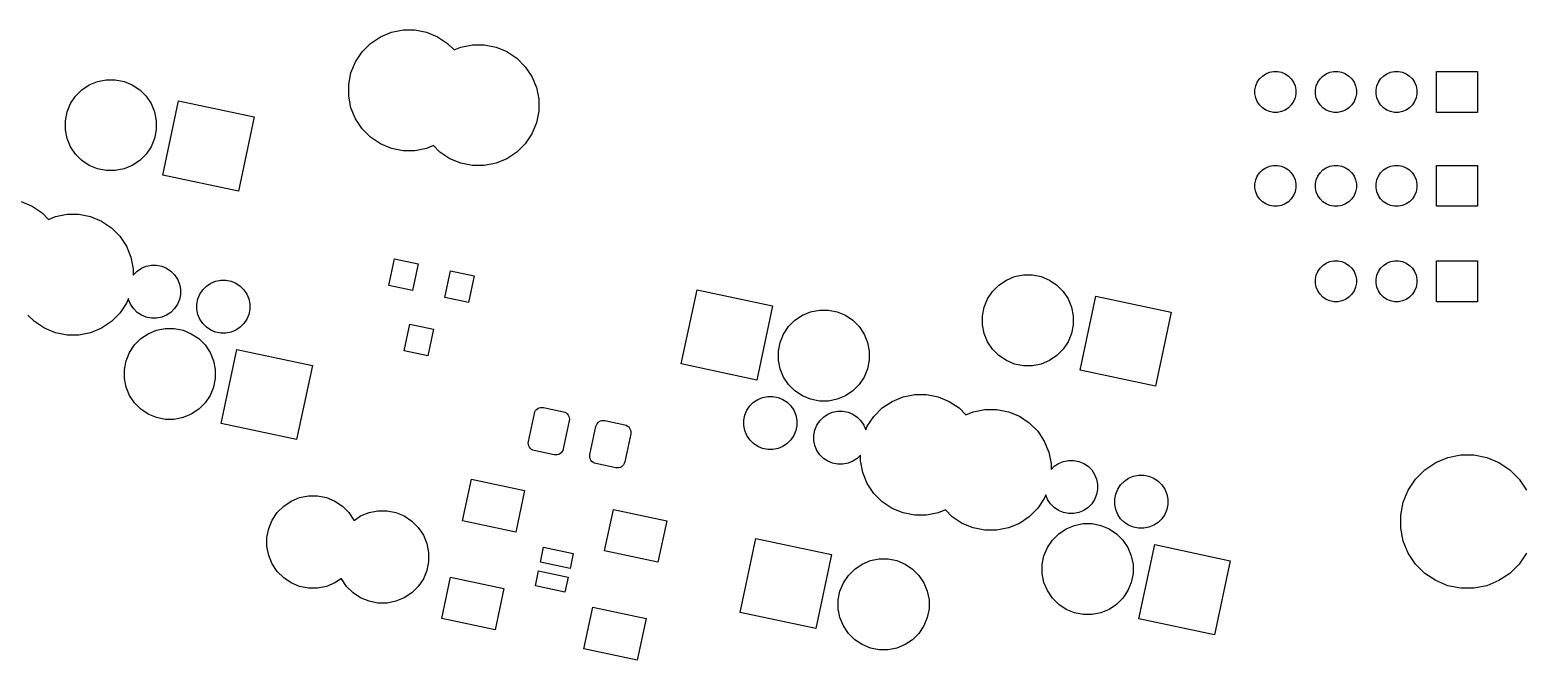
# Model space of a CAD drawing. Extents: x 25 to 360, y 20 to 134.
# Drawn here: x 145.6 to 194.9, y 20.01 to 40.81 of the extents above; entities that cross this region are included whole.
import ezdxf

# ---------------------------------------------------------------- set-up
doc = ezdxf.new("R2010")
doc.units = 0
doc.layers.add('BLACK', color=7, linetype='CONTINUOUS')

msp = doc.modelspace()

# ---------------------------------------------------------------- linework, layer by layer
at = {"layer": 'BLACK', "linetype": 'CONTINUOUS'}
for p, q in [((156.857, 40.3605), (157.184, 40.5787)), ((157.184, 40.5787), (157.547, 40.729)), ((157.547, 40.729), (157.932, 40.8056)), ((157.932, 40.8056), (158.325, 40.8056)), ((158.325, 40.8056), (158.71, 40.729)), ((158.71, 40.729), (159.073, 40.5787)), ((159.073, 40.5787), (159.4, 40.3605)), ((156.362, 39.7562), (156.58, 40.0828)), ((156.58, 40.0828), (156.857, 40.3605)), ((159.4, 40.3605), (159.615, 40.1448)), ((159.615, 40.1448), (159.838, 40.2372)), ((159.838, 40.2372), (160.224, 40.3139)), ((160.224, 40.3139), (160.616, 40.3139)), ((160.616, 40.3139), (161.002, 40.2372)), ((161.002, 40.2372), (161.364, 40.0869)), ((161.364, 40.0869), (161.691, 39.8687)), ((156.211, 39.3933), (156.362, 39.7562)), ((161.691, 39.8687), (161.969, 39.591)), ((161.969, 39.591), (162.187, 39.2644)), ((147.32, 38.8252), (147.565, 38.9894)), ((147.565, 38.9894), (147.838, 39.1024)), ((147.838, 39.1024), (148.128, 39.1601)), ((148.128, 39.1601), (148.423, 39.1601)), ((148.423, 39.1601), (148.713, 39.1024)), ((148.713, 39.1024), (148.986, 38.9894)), ((148.986, 38.9894), (149.232, 38.8252)), ((156.135, 39.0081), (156.211, 39.3933)), ((156.135, 38.6154), (156.135, 39.0081)), ((162.187, 39.2644), (162.337, 38.9016)), ((186.073, 38.8251), (186.099, 38.9556)), ((186.099, 38.9556), (186.15, 39.0784)), ((186.15, 39.0784), (186.224, 39.189)), ((186.224, 39.189), (186.318, 39.283)), ((186.318, 39.283), (186.429, 39.3568)), ((186.429, 39.3568), (186.551, 39.4077)), ((186.551, 39.4077), (186.682, 39.4337)), ((186.682, 39.4337), (186.815, 39.4337)), ((186.815, 39.4337), (186.945, 39.4077)), ((186.945, 39.4077), (187.068, 39.3568)), ((187.068, 39.3568), (187.179, 39.283)), ((187.179, 39.283), (187.273, 39.189)), ((187.273, 39.189), (187.346, 39.0784)), ((187.346, 39.0784), (187.397, 38.9556)), ((187.397, 38.9556), (187.423, 38.8251)), ((188.073, 38.8251), (188.099, 38.9556)), ((188.099, 38.9556), (188.15, 39.0784)), ((188.15, 39.0784), (188.224, 39.189)), ((188.224, 39.189), (188.318, 39.283)), ((188.318, 39.283), (188.429, 39.3568)), ((188.429, 39.3568), (188.551, 39.4077)), ((188.551, 39.4077), (188.682, 39.4337)), ((188.682, 39.4337), (188.815, 39.4337)), ((188.815, 39.4337), (188.945, 39.4077)), ((188.945, 39.4077), (189.068, 39.3568)), ((189.068, 39.3568), (189.179, 39.283)), ((189.179, 39.283), (189.273, 39.189)), ((189.273, 39.189), (189.346, 39.0784)), ((189.346, 39.0784), (189.397, 38.9556)), ((189.397, 38.9556), (189.423, 38.8251)), ((190.073, 38.8251), (190.099, 38.9556)), ((190.099, 38.9556), (190.15, 39.0784)), ((190.15, 39.0784), (190.224, 39.189)), ((190.224, 39.189), (190.318, 39.283)), ((190.318, 39.283), (190.429, 39.3568)), ((190.429, 39.3568), (190.551, 39.4077)), ((190.551, 39.4077), (190.682, 39.4337)), ((190.682, 39.4337), (190.815, 39.4337)), ((190.815, 39.4337), (190.945, 39.4077)), ((190.945, 39.4077), (191.068, 39.3568)), ((191.068, 39.3568), (191.179, 39.283)), ((191.179, 39.283), (191.273, 39.189)), ((191.273, 39.189), (191.346, 39.0784)), ((191.346, 39.0784), (191.397, 38.9556)), ((191.397, 38.9556), (191.423, 38.8251)), ((192.073, 38.0837), (192.073, 39.4337)), ((192.073, 39.4337), (193.423, 39.4337)), ((193.423, 39.4337), (193.423, 38.0837)), ((146.946, 38.3706), (147.111, 38.6163)), ((147.111, 38.6163), (147.32, 38.8252)), ((149.232, 38.8252), (149.441, 38.6163)), ((149.441, 38.6163), (149.605, 38.3706)), ((149.999, 36.016), (150.518, 38.4613)), ((150.518, 38.4613), (153.013, 37.9311)), ((156.211, 38.2301), (156.135, 38.6154)), ((162.337, 38.9016), (162.414, 38.5163)), ((162.414, 38.5163), (162.414, 38.1236)), ((186.073, 38.6922), (186.073, 38.8251)), ((186.099, 38.5618), (186.073, 38.6922)), ((186.15, 38.4389), (186.099, 38.5618)), ((187.397, 38.5618), (187.346, 38.4389)), ((187.423, 38.6922), (187.397, 38.5618)), ((187.423, 38.8251), (187.423, 38.6922)), ((188.073, 38.6922), (188.073, 38.8251)), ((188.099, 38.5618), (188.073, 38.6922)), ((188.15, 38.4389), (188.099, 38.5618)), ((189.397, 38.5618), (189.346, 38.4389)), ((189.423, 38.6922), (189.397, 38.5618)), ((189.423, 38.8251), (189.423, 38.6922)), ((190.073, 38.6922), (190.073, 38.8251)), ((190.099, 38.5618), (190.073, 38.6922)), ((190.15, 38.4389), (190.099, 38.5618)), ((191.397, 38.5618), (191.346, 38.4389)), ((191.423, 38.6922), (191.397, 38.5618)), ((191.423, 38.8251), (191.423, 38.6922)), ((146.776, 37.8078), (146.833, 38.0976)), ((146.833, 38.0976), (146.946, 38.3706)), ((149.605, 38.3706), (149.718, 38.0976)), ((149.718, 38.0976), (149.776, 37.8078)), ((156.362, 37.8673), (156.211, 38.2301)), ((162.414, 38.1236), (162.337, 37.7384)), ((186.224, 38.3284), (186.15, 38.4389)), ((186.318, 38.2344), (186.224, 38.3284)), ((186.429, 38.1605), (186.318, 38.2344)), ((186.551, 38.1096), (186.429, 38.1605)), ((186.682, 38.0837), (186.551, 38.1096)), ((186.815, 38.0837), (186.682, 38.0837)), ((186.945, 38.1096), (186.815, 38.0837)), ((187.068, 38.1605), (186.945, 38.1096)), ((187.179, 38.2344), (187.068, 38.1605)), ((187.273, 38.3284), (187.179, 38.2344)), ((187.346, 38.4389), (187.273, 38.3284)), ((188.224, 38.3284), (188.15, 38.4389)), ((188.318, 38.2344), (188.224, 38.3284)), ((188.429, 38.1605), (188.318, 38.2344)), ((188.551, 38.1096), (188.429, 38.1605)), ((188.682, 38.0837), (188.551, 38.1096)), ((188.815, 38.0837), (188.682, 38.0837)), ((188.945, 38.1096), (188.815, 38.0837)), ((189.068, 38.1605), (188.945, 38.1096)), ((189.179, 38.2344), (189.068, 38.1605)), ((189.273, 38.3284), (189.179, 38.2344)), ((189.346, 38.4389), (189.273, 38.3284)), ((190.224, 38.3284), (190.15, 38.4389)), ((190.318, 38.2344), (190.224, 38.3284)), ((190.429, 38.1605), (190.318, 38.2344)), ((190.551, 38.1096), (190.429, 38.1605)), ((190.682, 38.0837), (190.551, 38.1096)), ((190.815, 38.0837), (190.682, 38.0837)), ((190.945, 38.1096), (190.815, 38.0837)), ((191.068, 38.1605), (190.945, 38.1096)), ((191.179, 38.2344), (191.068, 38.1605)), ((191.273, 38.3284), (191.179, 38.2344)), ((191.346, 38.4389), (191.273, 38.3284)), ((193.423, 38.0837), (192.073, 38.0837)), ((146.776, 37.5123), (146.776, 37.8078)), ((146.833, 37.2225), (146.776, 37.5123)), ((149.776, 37.5123), (149.718, 37.2225)), ((149.776, 37.8078), (149.776, 37.5123)), ((153.013, 37.9311), (152.493, 35.4858)), ((156.58, 37.5407), (156.362, 37.8673)), ((156.857, 37.263), (156.58, 37.5407)), ((162.337, 37.7384), (162.187, 37.3755)), ((146.946, 36.9496), (146.833, 37.2225)), ((149.718, 37.2225), (149.605, 36.9496)), ((157.184, 37.0448), (156.857, 37.263)), ((157.547, 36.8945), (157.184, 37.0448)), ((158.933, 36.9869), (158.71, 36.8945)), ((159.149, 36.7712), (158.933, 36.9869)), ((161.969, 37.0489), (161.691, 36.7712)), ((162.187, 37.3755), (161.969, 37.0489)), ((147.111, 36.7039), (146.946, 36.9496)), ((147.32, 36.4949), (147.111, 36.7039)), ((147.565, 36.3308), (147.32, 36.4949)), ((149.232, 36.4949), (148.986, 36.3308)), ((149.441, 36.7039), (149.232, 36.4949)), ((149.605, 36.9496), (149.441, 36.7039)), ((157.932, 36.8178), (157.547, 36.8945)), ((158.325, 36.8178), (157.932, 36.8178)), ((158.71, 36.8945), (158.325, 36.8178)), ((159.475, 36.553), (159.149, 36.7712)), ((159.838, 36.4027), (159.475, 36.553)), ((161.364, 36.553), (161.002, 36.4027)), ((161.691, 36.7712), (161.364, 36.553)), ((147.838, 36.2177), (147.565, 36.3308)), ((148.128, 36.1601), (147.838, 36.2177)), ((148.423, 36.1601), (148.128, 36.1601)), ((148.713, 36.2177), (148.423, 36.1601)), ((148.986, 36.3308), (148.713, 36.2177)), ((152.493, 35.4858), (149.999, 36.016)), ((160.224, 36.3261), (159.838, 36.4027)), ((160.616, 36.3261), (160.224, 36.3261)), ((161.002, 36.4027), (160.616, 36.3261)), ((186.15, 35.9784), (186.224, 36.089)), ((186.224, 36.089), (186.318, 36.183)), ((186.318, 36.183), (186.429, 36.2568)), ((186.429, 36.2568), (186.551, 36.3077)), ((186.551, 36.3077), (186.682, 36.3337)), ((186.682, 36.3337), (186.815, 36.3337)), ((186.815, 36.3337), (186.945, 36.3077)), ((186.945, 36.3077), (187.068, 36.2568)), ((187.068, 36.2568), (187.179, 36.183)), ((187.179, 36.183), (187.273, 36.089)), ((187.273, 36.089), (187.346, 35.9784)), ((188.15, 35.9784), (188.224, 36.089)), ((188.224, 36.089), (188.318, 36.183)), ((188.318, 36.183), (188.429, 36.2568)), ((188.429, 36.2568), (188.551, 36.3077)), ((188.551, 36.3077), (188.682, 36.3337)), ((188.682, 36.3337), (188.815, 36.3337)), ((188.815, 36.3337), (188.945, 36.3077)), ((188.945, 36.3077), (189.068, 36.2568)), ((189.068, 36.2568), (189.179, 36.183)), ((189.179, 36.183), (189.273, 36.089)), ((189.273, 36.089), (189.346, 35.9784)), ((190.15, 35.9784), (190.224, 36.089)), ((190.224, 36.089), (190.318, 36.183)), ((190.318, 36.183), (190.429, 36.2568)), ((190.429, 36.2568), (190.551, 36.3077)), ((190.551, 36.3077), (190.682, 36.3337)), ((190.682, 36.3337), (190.815, 36.3337)), ((190.815, 36.3337), (190.945, 36.3077)), ((190.945, 36.3077), (191.068, 36.2568)), ((191.068, 36.2568), (191.179, 36.183)), ((191.179, 36.183), (191.273, 36.089)), ((191.273, 36.089), (191.346, 35.9784)), ((192.073, 34.9837), (192.073, 36.3337)), ((192.073, 36.3337), (193.423, 36.3337)), ((193.423, 36.3337), (193.423, 34.9837)), ((186.073, 35.7251), (186.099, 35.8556)), ((186.073, 35.5922), (186.073, 35.7251)), ((186.099, 35.4618), (186.073, 35.5922)), ((186.099, 35.8556), (186.15, 35.9784)), ((187.346, 35.9784), (187.397, 35.8556)), ((187.397, 35.8556), (187.423, 35.7251)), ((187.423, 35.5922), (187.397, 35.4618)), ((187.423, 35.7251), (187.423, 35.5922)), ((188.073, 35.7251), (188.099, 35.8556)), ((188.073, 35.5922), (188.073, 35.7251)), ((188.099, 35.4618), (188.073, 35.5922)), ((188.099, 35.8556), (188.15, 35.9784)), ((189.346, 35.9784), (189.397, 35.8556)), ((189.397, 35.8556), (189.423, 35.7251)), ((189.423, 35.5922), (189.397, 35.4618)), ((189.423, 35.7251), (189.423, 35.5922)), ((190.073, 35.7251), (190.099, 35.8556)), ((190.073, 35.5922), (190.073, 35.7251)), ((190.099, 35.4618), (190.073, 35.5922)), ((190.099, 35.8556), (190.15, 35.9784)), ((191.346, 35.9784), (191.397, 35.8556)), ((191.397, 35.8556), (191.423, 35.7251)), ((191.423, 35.5922), (191.397, 35.4618)), ((191.423, 35.7251), (191.423, 35.5922)), ((145.317, 35.1365), (145.68, 34.9862)), ((186.15, 35.3389), (186.099, 35.4618)), ((186.224, 35.2284), (186.15, 35.3389)), ((186.318, 35.1344), (186.224, 35.2284)), ((186.429, 35.0605), (186.318, 35.1344)), ((186.551, 35.0096), (186.429, 35.0605)), ((186.682, 34.9837), (186.551, 35.0096)), ((186.945, 35.0096), (186.815, 34.9837)), ((187.068, 35.0605), (186.945, 35.0096)), ((187.179, 35.1344), (187.068, 35.0605)), ((187.273, 35.2284), (187.179, 35.1344)), ((187.346, 35.3389), (187.273, 35.2284)), ((187.397, 35.4618), (187.346, 35.3389)), ((188.15, 35.3389), (188.099, 35.4618)), ((188.224, 35.2284), (188.15, 35.3389)), ((188.318, 35.1344), (188.224, 35.2284)), ((188.429, 35.0605), (188.318, 35.1344)), ((188.551, 35.0096), (188.429, 35.0605)), ((188.682, 34.9837), (188.551, 35.0096)), ((188.945, 35.0096), (188.815, 34.9837)), ((189.068, 35.0605), (188.945, 35.0096)), ((189.179, 35.1344), (189.068, 35.0605)), ((189.273, 35.2284), (189.179, 35.1344)), ((189.346, 35.3389), (189.273, 35.2284)), ((189.397, 35.4618), (189.346, 35.3389)), ((190.15, 35.3389), (190.099, 35.4618)), ((190.224, 35.2284), (190.15, 35.3389)), ((190.318, 35.1344), (190.224, 35.2284)), ((190.429, 35.0605), (190.318, 35.1344)), ((190.551, 35.0096), (190.429, 35.0605)), ((190.682, 34.9837), (190.551, 35.0096)), ((190.945, 35.0096), (190.815, 34.9837)), ((191.068, 35.0605), (190.945, 35.0096)), ((191.179, 35.1344), (191.068, 35.0605)), ((191.273, 35.2284), (191.179, 35.1344)), ((191.346, 35.3389), (191.273, 35.2284)), ((191.397, 35.4618), (191.346, 35.3389)), ((145.68, 34.9862), (146.006, 34.7679)), ((146.006, 34.7679), (146.222, 34.5523)), ((146.222, 34.5523), (146.445, 34.6447)), ((146.445, 34.6447), (146.83, 34.7213)), ((146.83, 34.7213), (147.223, 34.7213)), ((147.223, 34.7213), (147.608, 34.6447)), ((147.608, 34.6447), (147.971, 34.4944)), ((186.815, 34.9837), (186.682, 34.9837)), ((188.815, 34.9837), (188.682, 34.9837)), ((190.815, 34.9837), (190.682, 34.9837)), ((193.423, 34.9837), (192.073, 34.9837)), ((147.971, 34.4944), (148.298, 34.2762)), ((148.298, 34.2762), (148.575, 33.9984)), ((148.575, 33.9984), (148.793, 33.6719)), ((148.793, 33.6719), (148.944, 33.309)), ((148.944, 33.309), (149.02, 32.9238)), ((149.449, 33.0044), (149.618, 33.038)), ((149.618, 33.038), (149.79, 33.038)), ((149.79, 33.038), (149.959, 33.0044)), ((157.457, 32.3661), (157.644, 33.2464)), ((157.644, 33.2464), (158.426, 33.0801)), ((158.426, 33.0801), (158.239, 32.1997)), ((188.224, 32.9389), (188.318, 33.033)), ((188.318, 33.033), (188.429, 33.1068)), ((188.429, 33.1068), (188.551, 33.1577)), ((188.551, 33.1577), (188.682, 33.1837)), ((188.682, 33.1837), (188.815, 33.1837)), ((188.815, 33.1837), (188.945, 33.1577)), ((188.945, 33.1577), (189.068, 33.1068)), ((189.068, 33.1068), (189.179, 33.033)), ((189.179, 33.033), (189.273, 32.9389)), ((190.224, 32.9389), (190.318, 33.033)), ((190.318, 33.033), (190.429, 33.1068)), ((190.429, 33.1068), (190.551, 33.1577)), ((190.551, 33.1577), (190.682, 33.1837)), ((190.682, 33.1837), (190.815, 33.1837)), ((190.815, 33.1837), (190.945, 33.1577)), ((190.945, 33.1577), (191.068, 33.1068)), ((191.068, 33.1068), (191.179, 33.033)), ((191.179, 33.033), (191.273, 32.9389)), ((192.073, 31.8337), (192.073, 33.1837)), ((192.073, 33.1837), (193.423, 33.1837)), ((193.423, 33.1837), (193.423, 31.8337)), ((149.02, 32.9238), (149.02, 32.7148)), ((149.02, 32.7148), (149.024, 32.7208)), ((149.024, 32.7208), (149.146, 32.8426)), ((149.146, 32.8426), (149.29, 32.9384)), ((149.29, 32.9384), (149.449, 33.0044)), ((149.959, 33.0044), (150.119, 32.9384)), ((150.119, 32.9384), (150.262, 32.8426)), ((150.262, 32.8426), (150.384, 32.7208)), ((150.384, 32.7208), (150.479, 32.5775)), ((150.479, 32.5775), (150.545, 32.4182)), ((151.74, 32.5126), (151.909, 32.5462)), ((151.909, 32.5462), (152.082, 32.5462)), ((152.082, 32.5462), (152.251, 32.5126)), ((159.315, 31.971), (159.502, 32.8514)), ((159.502, 32.8514), (160.285, 32.685)), ((160.285, 32.685), (160.098, 31.8047)), ((177.616, 32.3855), (177.862, 32.5496)), ((177.862, 32.5496), (178.135, 32.6627)), ((178.135, 32.6627), (178.424, 32.7204)), ((178.424, 32.7204), (178.72, 32.7204)), ((178.72, 32.7204), (179.01, 32.6627)), ((179.01, 32.6627), (179.283, 32.5496)), ((179.283, 32.5496), (179.528, 32.3855)), ((188.073, 32.5751), (188.099, 32.7056)), ((188.073, 32.4422), (188.073, 32.5751)), ((188.099, 32.7056), (188.15, 32.8284)), ((188.15, 32.8284), (188.224, 32.9389)), ((189.273, 32.9389), (189.346, 32.8284)), ((189.346, 32.8284), (189.397, 32.7056)), ((189.397, 32.7056), (189.423, 32.5751)), ((189.423, 32.5751), (189.423, 32.4422)), ((190.073, 32.5751), (190.099, 32.7056)), ((190.073, 32.4422), (190.073, 32.5751)), ((190.099, 32.7056), (190.15, 32.8284)), ((190.15, 32.8284), (190.224, 32.9389)), ((191.273, 32.9389), (191.346, 32.8284)), ((191.346, 32.8284), (191.397, 32.7056)), ((191.397, 32.7056), (191.423, 32.5751)), ((191.423, 32.5751), (191.423, 32.4422)), ((150.545, 32.4182), (150.579, 32.2492)), ((150.579, 32.0768), (150.545, 31.9078)), ((150.579, 32.2492), (150.579, 32.0768)), ((151.154, 31.9264), (151.22, 32.0857)), ((151.22, 32.0857), (151.316, 32.229)), ((151.316, 32.229), (151.438, 32.3509)), ((151.438, 32.3509), (151.581, 32.4466)), ((151.581, 32.4466), (151.74, 32.5126)), ((152.251, 32.5126), (152.41, 32.4466)), ((152.41, 32.4466), (152.553, 32.3509)), ((152.553, 32.3509), (152.675, 32.229)), ((152.675, 32.229), (152.771, 32.0857)), ((152.771, 32.0857), (152.837, 31.9264)), ((158.239, 32.1997), (157.457, 32.3661)), ((167.122, 29.7794), (167.642, 32.2248)), ((167.642, 32.2248), (170.136, 31.6946)), ((177.243, 31.9309), (177.407, 32.1766)), ((177.407, 32.1766), (177.616, 32.3855)), ((179.528, 32.3855), (179.737, 32.1766)), ((179.737, 32.1766), (179.901, 31.9309)), ((188.099, 32.3118), (188.073, 32.4422)), ((188.15, 32.1889), (188.099, 32.3118)), ((188.224, 32.0784), (188.15, 32.1889)), ((188.318, 31.9844), (188.224, 32.0784)), ((189.273, 32.0784), (189.179, 31.9844)), ((189.346, 32.1889), (189.273, 32.0784)), ((189.397, 32.3118), (189.346, 32.1889)), ((189.423, 32.4422), (189.397, 32.3118)), ((190.099, 32.3118), (190.073, 32.4422)), ((190.15, 32.1889), (190.099, 32.3118)), ((190.224, 32.0784), (190.15, 32.1889)), ((190.318, 31.9844), (190.224, 32.0784)), ((191.273, 32.0784), (191.179, 31.9844)), ((191.346, 32.1889), (191.273, 32.0784)), ((191.397, 32.3118), (191.346, 32.1889)), ((191.423, 32.4422), (191.397, 32.3118)), ((148.793, 31.7829), (148.575, 31.4564)), ((148.857, 31.9363), (148.793, 31.7829)), ((148.863, 31.9078), (148.857, 31.9363)), ((148.929, 31.7485), (148.863, 31.9078)), ((149.024, 31.6052), (148.929, 31.7485)), ((149.146, 31.4833), (149.024, 31.6052)), ((150.384, 31.6052), (150.262, 31.4833)), ((150.479, 31.7485), (150.384, 31.6052)), ((150.545, 31.9078), (150.479, 31.7485)), ((151.12, 31.7574), (151.154, 31.9264)), ((151.12, 31.585), (151.12, 31.7574)), ((151.154, 31.416), (151.12, 31.585)), ((152.837, 31.9264), (152.87, 31.7574)), ((152.87, 31.585), (152.837, 31.416)), ((152.87, 31.7574), (152.87, 31.585)), ((160.098, 31.8047), (159.315, 31.971)), ((170.136, 31.6946), (169.617, 29.2492)), ((171.395, 31.4985), (171.685, 31.5561)), ((171.685, 31.5561), (171.981, 31.5561)), ((171.981, 31.5561), (172.27, 31.4985)), ((177.072, 31.3681), (177.13, 31.6579)), ((177.13, 31.6579), (177.243, 31.9309)), ((179.901, 31.9309), (180.015, 31.6579)), ((180.015, 31.6579), (180.072, 31.3681)), ((180.295, 29.5762), (180.815, 32.0216)), ((180.815, 32.0216), (183.309, 31.4914)), ((188.429, 31.9105), (188.318, 31.9844)), ((188.551, 31.8596), (188.429, 31.9105)), ((188.682, 31.8337), (188.551, 31.8596)), ((188.815, 31.8337), (188.682, 31.8337)), ((188.945, 31.8596), (188.815, 31.8337)), ((189.068, 31.9105), (188.945, 31.8596)), ((189.179, 31.9844), (189.068, 31.9105)), ((190.429, 31.9105), (190.318, 31.9844)), ((190.551, 31.8596), (190.429, 31.9105)), ((190.682, 31.8337), (190.551, 31.8596)), ((190.815, 31.8337), (190.682, 31.8337)), ((190.945, 31.8596), (190.815, 31.8337)), ((191.068, 31.9105), (190.945, 31.8596)), ((191.179, 31.9844), (191.068, 31.9105)), ((193.423, 31.8337), (192.073, 31.8337)), ((145.755, 31.1786), (145.54, 31.3943)), ((146.082, 30.9604), (145.755, 31.1786)), ((148.298, 31.1786), (147.971, 30.9604)), ((148.575, 31.4564), (148.298, 31.1786)), ((149.29, 31.3876), (149.146, 31.4833)), ((149.449, 31.3216), (149.29, 31.3876)), ((149.618, 31.288), (149.449, 31.3216)), ((149.79, 31.288), (149.618, 31.288)), ((149.959, 31.3216), (149.79, 31.288)), ((150.119, 31.3876), (149.959, 31.3216)), ((150.262, 31.4833), (150.119, 31.3876)), ((151.22, 31.2567), (151.154, 31.416)), ((151.316, 31.1134), (151.22, 31.2567)), ((151.438, 30.9915), (151.316, 31.1134)), ((152.675, 31.1134), (152.553, 30.9915)), ((152.771, 31.2567), (152.675, 31.1134)), ((152.837, 31.416), (152.771, 31.2567)), ((157.97, 30.2122), (158.157, 31.0926)), ((158.157, 31.0926), (158.94, 30.9263)), ((170.668, 31.0123), (170.877, 31.2212)), ((170.877, 31.2212), (171.122, 31.3854)), ((171.122, 31.3854), (171.395, 31.4985)), ((172.27, 31.4985), (172.543, 31.3854)), ((172.543, 31.3854), (172.789, 31.2212)), ((172.789, 31.2212), (172.998, 31.0123)), ((177.072, 31.0726), (177.072, 31.3681)), ((177.13, 30.7828), (177.072, 31.0726)), ((180.072, 31.0726), (180.015, 30.7828)), ((180.072, 31.3681), (180.072, 31.0726)), ((183.309, 31.4914), (182.789, 29.0461)), ((146.445, 30.8101), (146.082, 30.9604)), ((146.83, 30.7335), (146.445, 30.8101)), ((147.223, 30.7335), (146.83, 30.7335)), ((147.608, 30.8101), (147.223, 30.7335)), ((147.971, 30.9604), (147.608, 30.8101)), ((149.06, 30.407), (149.269, 30.6159)), ((149.269, 30.6159), (149.515, 30.78)), ((149.515, 30.78), (149.788, 30.8931)), ((149.788, 30.8931), (150.077, 30.9508)), ((150.077, 30.9508), (150.373, 30.9508)), ((150.373, 30.9508), (150.663, 30.8931)), ((150.663, 30.8931), (150.936, 30.78)), ((150.936, 30.78), (151.181, 30.6159)), ((151.181, 30.6159), (151.39, 30.407)), ((151.581, 30.8958), (151.438, 30.9915)), ((151.74, 30.8298), (151.581, 30.8958)), ((151.909, 30.7962), (151.74, 30.8298)), ((152.082, 30.7962), (151.909, 30.7962)), ((152.251, 30.8298), (152.082, 30.7962)), ((152.41, 30.8958), (152.251, 30.8298)), ((152.553, 30.9915), (152.41, 30.8958)), ((158.94, 30.9263), (158.753, 30.0459)), ((170.391, 30.4936), (170.504, 30.7666)), ((170.504, 30.7666), (170.668, 31.0123)), ((172.998, 31.0123), (173.162, 30.7666)), ((173.162, 30.7666), (173.275, 30.4936)), ((177.243, 30.5098), (177.13, 30.7828)), ((180.015, 30.7828), (179.901, 30.5098)), ((148.783, 29.8883), (148.896, 30.1613)), ((148.896, 30.1613), (149.06, 30.407)), ((151.39, 30.407), (151.554, 30.1613)), ((151.554, 30.1613), (151.667, 29.8883)), ((151.922, 27.8122), (152.441, 30.2576)), ((152.441, 30.2576), (154.936, 29.7274)), ((158.753, 30.0459), (157.97, 30.2122)), ((170.333, 30.2038), (170.391, 30.4936)), ((170.333, 29.9084), (170.333, 30.2038)), ((173.275, 30.4936), (173.333, 30.2038)), ((173.333, 30.2038), (173.333, 29.9084)), ((177.407, 30.2642), (177.243, 30.5098)), ((177.616, 30.0552), (177.407, 30.2642)), ((179.737, 30.2642), (179.528, 30.0552)), ((179.901, 30.5098), (179.737, 30.2642)), ((148.725, 29.5985), (148.783, 29.8883)), ((148.725, 29.303), (148.725, 29.5985)), ((151.667, 29.8883), (151.725, 29.5985)), ((151.725, 29.5985), (151.725, 29.303)), ((154.936, 29.7274), (154.416, 27.2821)), ((169.617, 29.2492), (167.122, 29.7794)), ((170.391, 29.6186), (170.333, 29.9084)), ((170.504, 29.3456), (170.391, 29.6186)), ((173.275, 29.6186), (173.162, 29.3456)), ((173.333, 29.9084), (173.275, 29.6186)), ((177.862, 29.8911), (177.616, 30.0552)), ((178.135, 29.778), (177.862, 29.8911)), ((178.424, 29.7204), (178.135, 29.778)), ((178.72, 29.7204), (178.424, 29.7204)), ((179.01, 29.778), (178.72, 29.7204)), ((179.283, 29.8911), (179.01, 29.778)), ((179.528, 30.0552), (179.283, 29.8911)), ((148.783, 29.0132), (148.725, 29.303)), ((151.725, 29.303), (151.667, 29.0132)), ((170.668, 29.0999), (170.504, 29.3456)), ((170.877, 28.891), (170.668, 29.0999)), ((172.998, 29.0999), (172.789, 28.891)), ((173.162, 29.3456), (172.998, 29.0999)), ((182.789, 29.0461), (180.295, 29.5762)), ((148.896, 28.7402), (148.783, 29.0132)), ((149.06, 28.4946), (148.896, 28.7402)), ((151.554, 28.7402), (151.39, 28.4946)), ((151.667, 29.0132), (151.554, 28.7402)), ((169.505, 28.5153), (169.648, 28.6111)), ((169.648, 28.6111), (169.807, 28.677)), ((169.807, 28.677), (169.976, 28.7107)), ((169.976, 28.7107), (170.149, 28.7107)), ((170.149, 28.7107), (170.318, 28.677)), ((170.318, 28.677), (170.477, 28.6111)), ((170.477, 28.6111), (170.62, 28.5153)), ((171.122, 28.7268), (170.877, 28.891)), ((171.395, 28.6137), (171.122, 28.7268)), ((171.685, 28.5561), (171.395, 28.6137)), ((172.27, 28.6137), (171.981, 28.5561)), ((172.543, 28.7268), (172.27, 28.6137)), ((172.789, 28.891), (172.543, 28.7268)), ((174.087, 28.5464), (174.45, 28.6967)), ((174.45, 28.6967), (174.835, 28.7734)), ((174.835, 28.7734), (175.228, 28.7734)), ((175.228, 28.7734), (175.613, 28.6967)), ((175.613, 28.6967), (175.976, 28.5464)), ((149.269, 28.2856), (149.06, 28.4946)), ((149.515, 28.1215), (149.269, 28.2856)), ((149.788, 28.0084), (149.515, 28.1215)), ((150.936, 28.1215), (150.663, 28.0084)), ((151.181, 28.2856), (150.936, 28.1215)), ((151.39, 28.4946), (151.181, 28.2856)), ((162.074, 27.2206), (162.272, 28.1499)), ((162.272, 28.1499), (162.287, 28.1966)), ((162.287, 28.1966), (162.311, 28.2395)), ((162.311, 28.2395), (162.342, 28.277)), ((162.342, 28.277), (162.38, 28.3076)), ((162.38, 28.3076), (162.424, 28.3301)), ((162.424, 28.3301), (162.471, 28.3437)), ((162.471, 28.3437), (162.52, 28.3479)), ((162.52, 28.3479), (162.569, 28.3424)), ((162.569, 28.3424), (163.229, 28.2021)), ((163.229, 28.2021), (163.275, 28.1873)), ((163.275, 28.1873), (163.318, 28.1636)), ((163.318, 28.1636), (163.356, 28.132)), ((163.356, 28.132), (163.386, 28.0937)), ((169.221, 28.0909), (169.287, 28.2501)), ((169.287, 28.2501), (169.383, 28.3934)), ((169.383, 28.3934), (169.505, 28.5153)), ((170.62, 28.5153), (170.742, 28.3934)), ((170.742, 28.3934), (170.838, 28.2501)), ((170.838, 28.2501), (170.904, 28.0909)), ((171.981, 28.5561), (171.685, 28.5561)), ((171.82, 28.0232), (171.963, 28.119)), ((171.963, 28.119), (172.122, 28.185)), ((172.122, 28.185), (172.291, 28.2186)), ((172.291, 28.2186), (172.464, 28.2186)), ((172.464, 28.2186), (172.633, 28.185)), ((172.633, 28.185), (172.792, 28.119)), ((172.792, 28.119), (172.935, 28.0232)), ((173.483, 28.0505), (173.76, 28.3282)), ((173.76, 28.3282), (174.087, 28.5464)), ((175.976, 28.5464), (176.303, 28.3282)), ((176.303, 28.3282), (176.525, 28.1054)), ((176.525, 28.1054), (176.765, 28.2047)), ((176.765, 28.2047), (177.15, 28.2813)), ((177.15, 28.2813), (177.543, 28.2813)), ((177.543, 28.2813), (177.928, 28.2047)), ((177.928, 28.2047), (178.291, 28.0544)), ((150.077, 27.9508), (149.788, 28.0084)), ((150.373, 27.9508), (150.077, 27.9508)), ((150.663, 28.0084), (150.373, 27.9508)), ((154.416, 27.2821), (151.922, 27.8122)), ((163.421, 27.9056), (163.224, 26.9763)), ((163.386, 28.0937), (163.409, 28.0502)), ((163.409, 28.0502), (163.423, 28.0031)), ((163.427, 27.9543), (163.421, 27.9056)), ((163.423, 28.0031), (163.427, 27.9543)), ((164.104, 26.7892), (164.302, 27.7185)), ((164.302, 27.7185), (164.317, 27.7652)), ((164.317, 27.7652), (164.34, 27.8081)), ((164.34, 27.8081), (164.372, 27.8456)), ((164.372, 27.8456), (164.41, 27.8762)), ((164.41, 27.8762), (164.454, 27.8987)), ((164.454, 27.8987), (164.501, 27.9123)), ((164.501, 27.9123), (164.549, 27.9165)), ((164.549, 27.9165), (164.598, 27.911)), ((164.598, 27.911), (165.258, 27.7707)), ((165.258, 27.7707), (165.305, 27.7558)), ((165.305, 27.7558), (165.348, 27.7322)), ((165.348, 27.7322), (165.386, 27.7006)), ((165.386, 27.7006), (165.416, 27.6623)), ((165.416, 27.6623), (165.439, 27.6188)), ((165.439, 27.6188), (165.452, 27.5717)), ((169.188, 27.9218), (169.221, 28.0909)), ((169.188, 27.7495), (169.188, 27.9218)), ((169.221, 27.5804), (169.188, 27.7495)), ((170.904, 28.0909), (170.938, 27.9218)), ((170.938, 27.7495), (170.904, 27.5804)), ((170.938, 27.9218), (170.938, 27.7495)), ((171.536, 27.5988), (171.602, 27.7581)), ((171.602, 27.7581), (171.698, 27.9014)), ((171.698, 27.9014), (171.82, 28.0232)), ((172.935, 28.0232), (173.057, 27.9014)), ((173.057, 27.9014), (173.153, 27.7581)), ((173.153, 27.7581), (173.216, 27.6062)), ((173.216, 27.6062), (173.265, 27.7239)), ((173.265, 27.7239), (173.483, 28.0505)), ((178.291, 28.0544), (178.618, 27.8362)), ((178.618, 27.8362), (178.895, 27.5584)), ((162.069, 27.1719), (162.074, 27.2206)), ((162.073, 27.1231), (162.069, 27.1719)), ((162.087, 27.076), (162.073, 27.1231)), ((165.451, 27.4742), (165.253, 26.5449)), ((165.456, 27.5229), (165.451, 27.4742)), ((165.452, 27.5717), (165.456, 27.5229)), ((169.287, 27.4212), (169.221, 27.5804)), ((169.383, 27.2779), (169.287, 27.4212)), ((169.505, 27.156), (169.383, 27.2779)), ((169.648, 27.0602), (169.505, 27.156)), ((170.62, 27.156), (170.477, 27.0602)), ((170.742, 27.2779), (170.62, 27.156)), ((170.838, 27.4212), (170.742, 27.2779)), ((170.904, 27.5804), (170.838, 27.4212)), ((171.503, 27.4298), (171.536, 27.5988)), ((171.503, 27.2574), (171.503, 27.4298)), ((171.536, 27.0884), (171.503, 27.2574)), ((178.895, 27.5584), (179.113, 27.2319)), ((179.113, 27.2319), (179.264, 26.869)), ((162.109, 27.0325), (162.087, 27.076)), ((162.14, 26.9942), (162.109, 27.0325)), ((162.177, 26.9626), (162.14, 26.9942)), ((162.22, 26.939), (162.177, 26.9626)), ((162.267, 26.9241), (162.22, 26.939)), ((162.927, 26.7838), (162.267, 26.9241)), ((162.976, 26.7783), (162.927, 26.7838)), ((163.025, 26.7825), (162.976, 26.7783)), ((163.072, 26.7961), (163.025, 26.7825)), ((163.115, 26.8187), (163.072, 26.7961)), ((163.154, 26.8492), (163.115, 26.8187)), ((163.185, 26.8867), (163.154, 26.8492)), ((163.209, 26.9296), (163.185, 26.8867)), ((163.224, 26.9763), (163.209, 26.9296)), ((164.099, 26.7405), (164.104, 26.7892)), ((164.103, 26.6917), (164.099, 26.7405)), ((164.116, 26.6446), (164.103, 26.6917)), ((164.139, 26.6011), (164.116, 26.6446)), ((169.807, 26.9943), (169.648, 27.0602)), ((169.976, 26.9607), (169.807, 26.9943)), ((170.149, 26.9607), (169.976, 26.9607)), ((170.318, 26.9943), (170.149, 26.9607)), ((170.477, 27.0602), (170.318, 26.9943)), ((171.602, 26.9291), (171.536, 27.0884)), ((171.698, 26.7858), (171.602, 26.9291)), ((171.82, 26.6639), (171.698, 26.7858)), ((171.963, 26.5682), (171.82, 26.6639)), ((172.935, 26.6639), (172.792, 26.5682)), ((173.038, 26.7663), (172.935, 26.6639)), ((173.038, 26.5831), (173.038, 26.7663)), ((179.264, 26.869), (179.34, 26.4838)), ((192.047, 26.5283), (192.447, 26.6941)), ((192.447, 26.6941), (192.872, 26.7787)), ((192.872, 26.7787), (193.306, 26.7787)), ((193.306, 26.7787), (193.731, 26.6941)), ((193.731, 26.6941), (194.131, 26.5283)), ((164.17, 26.5628), (164.139, 26.6011)), ((164.207, 26.5312), (164.17, 26.5628)), ((164.25, 26.5075), (164.207, 26.5312)), ((164.297, 26.4927), (164.25, 26.5075)), ((164.957, 26.3524), (164.297, 26.4927)), ((165.006, 26.3469), (164.957, 26.3524)), ((165.055, 26.3511), (165.006, 26.3469)), ((165.102, 26.3647), (165.055, 26.3511)), ((165.145, 26.3872), (165.102, 26.3647)), ((165.183, 26.4178), (165.145, 26.3872)), ((165.215, 26.4553), (165.183, 26.4178)), ((165.239, 26.4982), (165.215, 26.4553)), ((165.253, 26.5449), (165.239, 26.4982)), ((172.122, 26.5022), (171.963, 26.5682)), ((172.291, 26.4686), (172.122, 26.5022)), ((172.464, 26.4686), (172.291, 26.4686)), ((172.633, 26.5022), (172.464, 26.4686)), ((172.792, 26.5682), (172.633, 26.5022)), ((173.114, 26.1979), (173.038, 26.5831)), ((173.265, 25.835), (173.114, 26.1979)), ((179.34, 26.4838), (179.34, 26.3006)), ((179.34, 26.3006), (179.443, 26.4029)), ((179.443, 26.4029), (179.586, 26.4987)), ((179.586, 26.4987), (179.745, 26.5646)), ((179.745, 26.5646), (179.914, 26.5983)), ((179.914, 26.5983), (180.087, 26.5983)), ((180.087, 26.5983), (180.256, 26.5646)), ((180.256, 26.5646), (180.415, 26.4987)), ((180.415, 26.4987), (180.558, 26.4029)), ((180.558, 26.4029), (180.68, 26.2811)), ((180.68, 26.2811), (180.776, 26.1377)), ((180.776, 26.1377), (180.842, 25.9785)), ((191.38, 25.9811), (191.687, 26.2875)), ((191.687, 26.2875), (192.047, 26.5283)), ((194.131, 26.5283), (194.491, 26.2875)), ((194.491, 26.2875), (194.798, 25.9811)), ((159.896, 24.6065), (160.187, 25.9759)), ((160.187, 25.9759), (161.948, 25.6017)), ((173.483, 25.5084), (173.265, 25.835)), ((180.842, 25.9785), (180.876, 25.8095)), ((180.876, 25.6371), (180.842, 25.468)), ((180.876, 25.8095), (180.876, 25.6371)), ((181.474, 25.4864), (181.54, 25.6457)), ((181.54, 25.6457), (181.636, 25.789)), ((181.636, 25.789), (181.758, 25.9109)), ((181.758, 25.9109), (181.901, 26.0066)), ((181.901, 26.0066), (182.06, 26.0726)), ((182.06, 26.0726), (182.229, 26.1062)), ((182.229, 26.1062), (182.402, 26.1062)), ((182.402, 26.1062), (182.571, 26.0726)), ((182.571, 26.0726), (182.73, 26.0066)), ((182.73, 26.0066), (182.873, 25.9109)), ((182.873, 25.9109), (182.995, 25.789)), ((182.995, 25.789), (183.091, 25.6457)), ((183.091, 25.6457), (183.157, 25.4864)), ((191.139, 25.6207), (191.38, 25.9811)), ((194.798, 25.9811), (195.039, 25.6207)), ((153.988, 25.0885), (154.238, 25.2553)), ((154.238, 25.2553), (154.515, 25.3702)), ((154.515, 25.3702), (154.81, 25.4288)), ((154.81, 25.4288), (155.11, 25.4288)), ((155.11, 25.4288), (155.404, 25.3702)), ((155.404, 25.3702), (155.682, 25.2553)), ((155.682, 25.2553), (155.931, 25.0885)), ((161.948, 25.6017), (161.657, 24.2323)), ((173.76, 25.2307), (173.483, 25.5084)), ((174.087, 25.0125), (173.76, 25.2307)), ((179.113, 25.3429), (178.895, 25.0164)), ((179.162, 25.4606), (179.113, 25.3429)), ((179.225, 25.3088), (179.162, 25.4606)), ((179.321, 25.1655), (179.225, 25.3088)), ((179.443, 25.0436), (179.321, 25.1655)), ((180.68, 25.1655), (180.558, 25.0436)), ((180.776, 25.3088), (180.68, 25.1655)), ((180.842, 25.468), (180.776, 25.3088)), ((181.44, 25.3174), (181.474, 25.4864)), ((181.44, 25.145), (181.44, 25.3174)), ((181.474, 24.976), (181.44, 25.145)), ((183.157, 25.4864), (183.19, 25.3174)), ((183.19, 25.145), (183.157, 24.976)), ((183.19, 25.3174), (183.19, 25.145)), ((190.889, 24.7953), (190.974, 25.2204)), ((190.974, 25.2204), (191.139, 25.6207)), ((153.609, 24.6267), (153.776, 24.8763)), ((153.776, 24.8763), (153.988, 25.0885)), ((155.931, 25.0885), (156.144, 24.8763)), ((156.144, 24.8763), (156.31, 24.6267)), ((156.314, 24.6192), (156.529, 24.7635)), ((156.529, 24.7635), (156.807, 24.8784)), ((156.807, 24.8784), (157.101, 24.937)), ((157.101, 24.937), (157.401, 24.937)), ((157.401, 24.937), (157.696, 24.8784)), ((157.696, 24.8784), (157.973, 24.7635)), ((157.973, 24.7635), (158.223, 24.5968)), ((164.591, 23.6085), (164.882, 24.9779)), ((164.882, 24.9779), (166.643, 24.6037)), ((174.45, 24.8622), (174.087, 25.0125)), ((174.835, 24.7856), (174.45, 24.8622)), ((175.228, 24.7856), (174.835, 24.7856)), ((175.613, 24.8622), (175.228, 24.7856)), ((175.853, 24.9614), (175.613, 24.8622)), ((176.075, 24.7386), (175.853, 24.9614)), ((176.402, 24.5204), (176.075, 24.7386)), ((178.618, 24.7386), (178.291, 24.5204)), ((178.895, 25.0164), (178.618, 24.7386)), ((179.586, 24.9479), (179.443, 25.0436)), ((179.745, 24.8819), (179.586, 24.9479)), ((179.914, 24.8483), (179.745, 24.8819)), ((180.087, 24.8483), (179.914, 24.8483)), ((180.256, 24.8819), (180.087, 24.8483)), ((180.415, 24.9479), (180.256, 24.8819)), ((180.558, 25.0436), (180.415, 24.9479)), ((181.54, 24.8167), (181.474, 24.976)), ((181.636, 24.6734), (181.54, 24.8167)), ((181.758, 24.5516), (181.636, 24.6734)), ((182.995, 24.6734), (182.873, 24.5516)), ((183.091, 24.8167), (182.995, 24.6734)), ((183.157, 24.976), (183.091, 24.8167)), ((190.889, 24.362), (190.889, 24.7953)), ((153.436, 24.0549), (153.494, 24.3493)), ((153.494, 24.3493), (153.609, 24.6267)), ((156.31, 24.6267), (156.314, 24.6192)), ((158.223, 24.5968), (158.435, 24.3845)), ((158.435, 24.3845), (158.602, 24.1349)), ((161.657, 24.2323), (159.896, 24.6065)), ((166.643, 24.6037), (166.352, 23.2343)), ((176.765, 24.3701), (176.402, 24.5204)), ((177.15, 24.2935), (176.765, 24.3701)), ((177.543, 24.2935), (177.15, 24.2935)), ((177.928, 24.3701), (177.543, 24.2935)), ((178.291, 24.5204), (177.928, 24.3701)), ((179.38, 23.967), (179.589, 24.1759)), ((179.589, 24.1759), (179.835, 24.34)), ((179.835, 24.34), (180.108, 24.4531)), ((180.108, 24.4531), (180.397, 24.5108)), ((180.397, 24.5108), (180.693, 24.5108)), ((180.693, 24.5108), (180.983, 24.4531)), ((180.983, 24.4531), (181.256, 24.34)), ((181.256, 24.34), (181.501, 24.1759)), ((181.501, 24.1759), (181.71, 23.967)), ((181.901, 24.4558), (181.758, 24.5516)), ((182.06, 24.3898), (181.901, 24.4558)), ((182.229, 24.3562), (182.06, 24.3898)), ((182.402, 24.3562), (182.229, 24.3562)), ((182.571, 24.3898), (182.402, 24.3562)), ((182.73, 24.4558), (182.571, 24.3898)), ((182.873, 24.5516), (182.73, 24.4558)), ((190.974, 23.9369), (190.889, 24.362)), ((153.436, 23.7547), (153.436, 24.0549)), ((153.494, 23.4602), (153.436, 23.7547)), ((158.602, 24.1349), (158.717, 23.8575)), ((158.717, 23.8575), (158.775, 23.5631)), ((162.469, 23.2418), (162.573, 23.7309)), ((162.573, 23.7309), (163.551, 23.523)), ((169.069, 21.5754), (169.589, 24.0208)), ((169.589, 24.0208), (172.083, 23.4906)), ((179.103, 23.4483), (179.216, 23.7213)), ((179.216, 23.7213), (179.38, 23.967)), ((181.71, 23.967), (181.874, 23.7213)), ((181.874, 23.7213), (181.987, 23.4483)), ((182.242, 21.3723), (182.761, 23.8176)), ((182.761, 23.8176), (185.256, 23.2874)), ((191.139, 23.5366), (190.974, 23.9369)), ((153.609, 23.1829), (153.494, 23.4602)), ((153.776, 22.9333), (153.609, 23.1829)), ((158.775, 23.2629), (158.717, 22.9685)), ((158.775, 23.5631), (158.775, 23.2629)), ((163.447, 23.0339), (162.469, 23.2418)), ((163.551, 23.523), (163.447, 23.0339)), ((166.352, 23.2343), (164.591, 23.6085)), ((172.083, 23.4906), (171.563, 21.0453)), ((172.85, 23.0116), (173.095, 23.1758)), ((173.095, 23.1758), (173.368, 23.2889)), ((173.368, 23.2889), (173.658, 23.3465)), ((173.658, 23.3465), (173.954, 23.3465)), ((173.954, 23.3465), (174.243, 23.2889)), ((174.243, 23.2889), (174.516, 23.1758)), ((174.516, 23.1758), (174.762, 23.0116)), ((179.045, 23.1585), (179.103, 23.4483)), ((181.987, 23.4483), (182.045, 23.1585)), ((185.256, 23.2874), (184.736, 20.8421)), ((191.38, 23.1762), (191.139, 23.5366)), ((191.687, 22.8698), (191.38, 23.1762)), ((194.798, 23.1762), (194.491, 22.8698)), ((195.039, 23.5366), (194.798, 23.1762)), ((153.988, 22.721), (153.776, 22.9333)), ((154.238, 22.5542), (153.988, 22.721)), ((155.898, 22.6985), (155.682, 22.5542)), ((155.901, 22.6911), (155.898, 22.6985)), ((156.068, 22.4415), (155.901, 22.6911)), ((158.602, 22.6911), (158.435, 22.4415)), ((158.717, 22.9685), (158.602, 22.6911)), ((159.21, 21.3786), (159.501, 22.748)), ((159.501, 22.748), (161.262, 22.3738)), ((162.302, 22.4593), (162.406, 22.9484)), ((162.406, 22.9484), (163.384, 22.7405)), ((163.384, 22.7405), (163.28, 22.2514)), ((172.477, 22.557), (172.641, 22.8027)), ((172.641, 22.8027), (172.85, 23.0116)), ((174.762, 23.0116), (174.971, 22.8027)), ((174.971, 22.8027), (175.135, 22.557)), ((179.045, 22.863), (179.045, 23.1585)), ((179.103, 22.5732), (179.045, 22.863)), ((182.045, 22.863), (181.987, 22.5732)), ((182.045, 23.1585), (182.045, 22.863)), ((192.047, 22.629), (191.687, 22.8698)), ((194.491, 22.8698), (194.131, 22.629)), ((154.515, 22.4393), (154.238, 22.5542)), ((154.81, 22.3808), (154.515, 22.4393)), ((155.11, 22.3808), (154.81, 22.3808)), ((155.404, 22.4393), (155.11, 22.3808)), ((155.682, 22.5542), (155.404, 22.4393)), ((156.28, 22.2292), (156.068, 22.4415)), ((156.529, 22.0624), (156.28, 22.2292)), ((158.223, 22.2292), (157.973, 22.0624)), ((158.435, 22.4415), (158.223, 22.2292)), ((161.262, 22.3738), (160.971, 21.0044)), ((163.28, 22.2514), (162.302, 22.4593)), ((172.306, 21.9942), (172.363, 22.284)), ((172.363, 22.284), (172.477, 22.557)), ((175.135, 22.557), (175.248, 22.284)), ((175.248, 22.284), (175.306, 21.9942)), ((179.216, 22.3002), (179.103, 22.5732)), ((179.38, 22.0546), (179.216, 22.3002)), ((181.874, 22.3002), (181.71, 22.0546)), ((181.987, 22.5732), (181.874, 22.3002)), ((192.447, 22.4632), (192.047, 22.629)), ((192.872, 22.3787), (192.447, 22.4632)), ((193.306, 22.3787), (192.872, 22.3787)), ((193.731, 22.4632), (193.306, 22.3787)), ((194.131, 22.629), (193.731, 22.4632)), ((156.807, 21.9476), (156.529, 22.0624)), ((157.101, 21.889), (156.807, 21.9476)), ((157.401, 21.889), (157.101, 21.889)), ((157.696, 21.9476), (157.401, 21.889)), ((157.973, 22.0624), (157.696, 21.9476)), ((163.905, 20.3806), (164.196, 21.75)), ((164.196, 21.75), (165.957, 21.3758)), ((172.306, 21.6988), (172.306, 21.9942)), ((172.363, 21.409), (172.306, 21.6988)), ((175.306, 21.6988), (175.248, 21.409)), ((175.306, 21.9942), (175.306, 21.6988)), ((179.589, 21.8456), (179.38, 22.0546)), ((179.835, 21.6815), (179.589, 21.8456)), ((181.501, 21.8456), (181.256, 21.6815)), ((181.71, 22.0546), (181.501, 21.8456)), ((160.971, 21.0044), (159.21, 21.3786)), ((165.957, 21.3758), (165.666, 20.0064)), ((171.563, 21.0453), (169.069, 21.5754)), ((172.477, 21.136), (172.363, 21.409)), ((175.248, 21.409), (175.135, 21.136)), ((180.108, 21.5684), (179.835, 21.6815)), ((180.397, 21.5108), (180.108, 21.5684)), ((180.693, 21.5108), (180.397, 21.5108)), ((180.983, 21.5684), (180.693, 21.5108)), ((181.256, 21.6815), (180.983, 21.5684)), ((184.736, 20.8421), (182.242, 21.3723)), ((172.641, 20.8903), (172.477, 21.136)), ((172.85, 20.6814), (172.641, 20.8903)), ((174.971, 20.8903), (174.762, 20.6814)), ((175.135, 21.136), (174.971, 20.8903)), ((165.666, 20.0064), (163.905, 20.3806)), ((173.095, 20.5172), (172.85, 20.6814)), ((173.368, 20.4042), (173.095, 20.5172)), ((173.658, 20.3465), (173.368, 20.4042)), ((173.954, 20.3465), (173.658, 20.3465)), ((174.243, 20.4042), (173.954, 20.3465)), ((174.516, 20.5172), (174.243, 20.4042)), ((174.762, 20.6814), (174.516, 20.5172))]:
    msp.add_line(p, q, dxfattribs=at)

doc.saveas('drawing.dxf')
